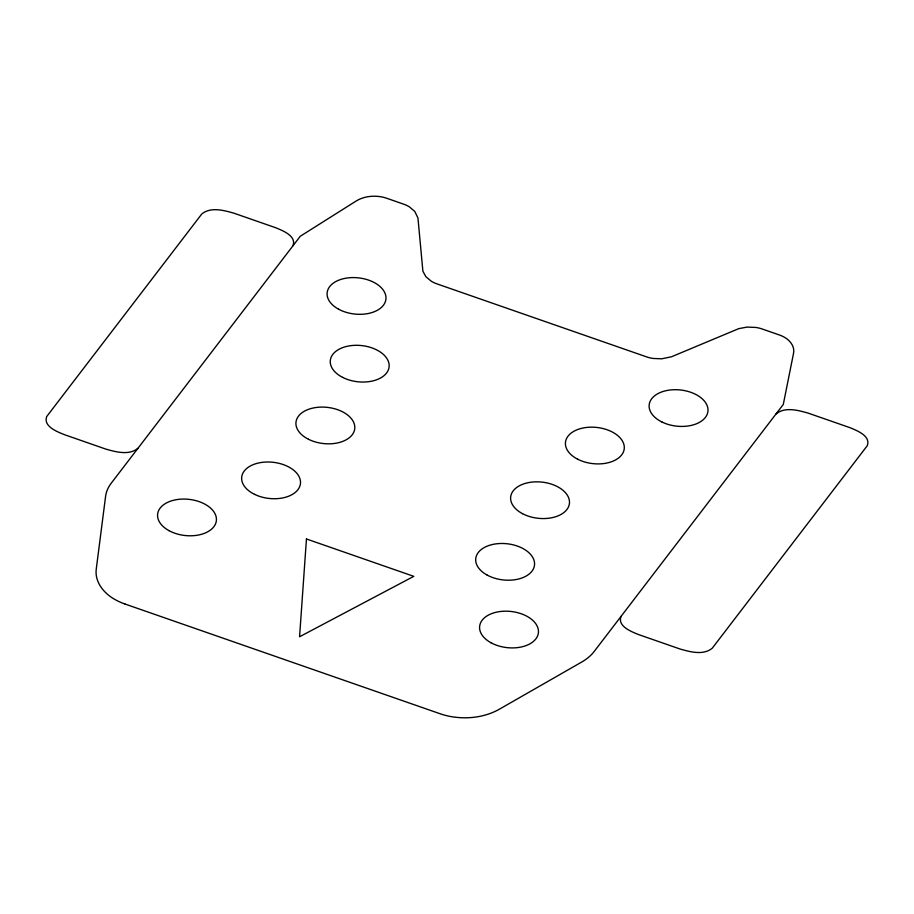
<?xml version="1.0" encoding="UTF-8"?>
<svg xmlns="http://www.w3.org/2000/svg" width="914" height="914" viewBox="0 0 914 914"><rect width="100%" height="100%" fill="white"/><g stroke="black" fill="none" stroke-linecap="round" stroke-linejoin="round"><path stroke-width="1.37" d="M292.983 245.775C296.776 235.938 282.495 230.522 275.365 227.62L233.893 213.179C223.85 210.311 210.631 206.644 201.743 214.013L46.74 416.498C42.958 426.347 57.228 431.751 64.357 434.653L105.83 449.094C115.872 451.962 129.091 455.64 137.98 448.271M621.017 616.436C617.224 626.284 631.505 631.7 638.635 634.602L680.107 649.031C690.15 651.899 703.369 655.578 712.257 648.209L867.26 445.724C871.042 435.875 856.772 430.471 849.643 427.558L808.17 413.128C798.128 410.26 784.909 406.581 776.02 413.951M125.035 604.04L440.194 713.777A46.283 28.494 6.3 0 0 450.876 716.565C467.134 719.409 484.603 717.456 499.135 709.344L581.635 662.09A65.945 40.593 6.3 0 0 594.26 651.374L783.287 404.456L793.546 353.272C794.952 346.475 789.947 340.214 784.235 337.163A23.147 14.247 6.3 0 0 779.299 334.947L762.23 329.006A23.193 14.281 6.3 0 0 755.867 327.441L747.115 327.086L738.786 328.629L671.562 356.746L661.736 358.802L652.996 358.448A23.193 14.281 6.3 0 1 646.621 356.883L436.926 283.866A23.193 14.281 6.3 0 1 431.339 281.272L425.844 276.668L422.885 271.195L417.949 217.955L414.728 211.363L409.244 206.758A23.193 14.281 6.3 0 0 403.657 204.165L386.599 198.224A23.147 14.247 6.3 0 0 381.047 196.796C372.626 195.379 363.543 196.499 356.186 201L300.249 236.28L111.234 483.198A65.945 40.593 6.3 0 0 105.59 496.359L96.256 569.079C94.519 582.332 104.425 593.906 115.472 599.79A46.283 28.494 6.3 0 0 125.035 604.051M306.453 538.974L299.575 636.761L413.791 576.346L306.453 538.974M338.534 309.172A29.556 18.189 6.3 0 0 385.719 300.398A29.556 18.189 6.3 0 0 345.366 278.29A29.556 18.189 6.3 0 0 338.534 309.172M342.556 377.345A29.556 18.189 6.3 0 0 389.021 367.474A29.556 18.189 6.3 0 0 347.583 346.2A29.556 18.189 6.3 0 0 342.556 377.345M308.441 439.246A29.556 18.189 6.3 0 0 354.701 429.089A29.556 18.189 6.3 0 0 312.988 408.044A29.556 18.189 6.3 0 0 308.441 439.246M254.549 494.348A29.556 18.189 6.3 0 0 300.443 483.689A29.556 18.189 6.3 0 0 258.251 463.055A29.556 18.189 6.3 0 0 254.549 494.348M168.907 530.6A29.556 18.189 6.3 0 0 216.161 521.928A29.556 18.189 6.3 0 0 175.934 499.752A29.556 18.189 6.3 0 0 168.907 530.6M662.079 422.074A29.556 18.189 6.3 0 0 707.927 411.369A29.556 18.189 6.3 0 0 665.678 390.769A29.556 18.189 6.3 0 0 662.079 422.074M577.511 459.114A29.556 18.189 6.3 0 0 624.136 449.482A29.556 18.189 6.3 0 0 582.926 428.026A29.556 18.189 6.3 0 0 577.511 459.114M522.488 513.657A29.556 18.189 6.3 0 0 569.296 504.311A29.556 18.189 6.3 0 0 528.383 482.638A29.556 18.189 6.3 0 0 522.488 513.657M487.162 575.089A29.556 18.189 6.3 0 0 534.313 566.257A29.556 18.189 6.3 0 0 493.914 544.196A29.556 18.189 6.3 0 0 487.162 575.089M490.921 642.713A29.556 18.189 6.3 0 0 538.186 634.053A29.556 18.189 6.3 0 0 497.959 611.866A29.556 18.189 6.3 0 0 490.921 642.713"/></g></svg>
